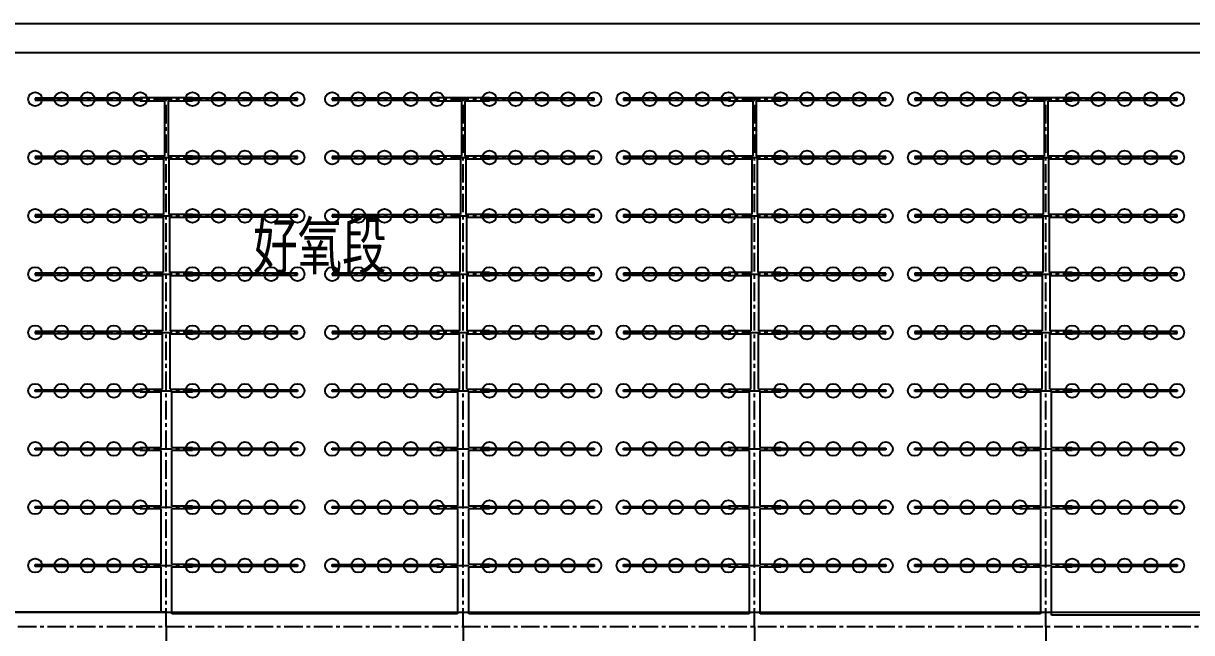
# Model space of a CAD drawing. Header units: millimetres. Extents: x -299291 to 688124, y -407813 to 623474.
# Drawn here: x 211412 to 231459, y 227581 to 238032 of the extents above; entities that cross this region are included whole.
import ezdxf

# ---------------------------------------------------------------- set-up
doc = ezdxf.new("R2010")
doc.units = ezdxf.units.MM
doc.linetypes.add('CENTER', pattern=[50.8, 31.75, -6.35, 6.35, -6.35])
doc.layers.add('轴线', color=6, linetype='CENTER')
doc.styles.add('长仿宋体', font='simfang.ttf', dxfattribs={"width": 0.7})

msp = doc.modelspace()

# ---------------------------------------------------------------- linework, layer by layer
at = {"lineweight": -3, "ltscale": 100}
for p, q in [((186459.037, 238032.406), (266459.037, 238032.406)), ((186459.037, 237532.406), (266459.037, 237532.406)), ((186459.037, 227931.406), (266459.037, 227931.406))]:
    msp.add_line(p, q, dxfattribs=at)
at = {"ltscale": 10}
for p, q in [((211614.037, 236747.406), (211614.037, 236715.406)), ((213414.037, 236747.406), (211614.037, 236747.406)), ((211614.037, 236715.406), (213414.037, 236715.406)), ((214314.037, 236756.406), (213414.037, 236756.406)), ((213414.037, 236756.406), (213414.037, 236747.406)), ((213414.037, 236715.406), (213414.037, 236706.406)), ((213414.037, 236706.406), (213834.037, 236706.406)), ((213834.037, 236706.406), (213834.037, 235756.406)), ((213894.037, 236706.406), (214314.037, 236706.406)), ((213894.037, 236706.406), (213894.037, 235756.406)), ((214314.037, 236747.406), (214314.037, 236756.406)), ((216114.037, 236747.406), (214314.037, 236747.406)), ((214314.037, 236706.406), (214314.037, 236715.406)), ((214314.037, 236715.406), (216114.037, 236715.406)), ((216114.037, 236715.406), (216114.037, 236747.406)), ((216709.037, 236747.406), (216709.037, 236715.406)), ((218509.037, 236747.406), (216709.037, 236747.406)), ((216709.037, 236715.406), (218509.037, 236715.406)), ((219409.037, 236756.406), (218509.037, 236756.406)), ((218509.037, 236756.406), (218509.037, 236747.406)), ((218509.037, 236715.406), (218509.037, 236706.406)), ((218509.037, 236706.406), (218929.037, 236706.406)), ((218929.037, 236706.406), (218929.037, 235756.406)), ((218989.037, 236706.406), (219409.037, 236706.406)), ((218989.037, 236706.406), (218989.037, 235756.406)), ((219409.037, 236747.406), (219409.037, 236756.406)), ((221209.037, 236747.406), (219409.037, 236747.406)), ((219409.037, 236706.406), (219409.037, 236715.406)), ((219409.037, 236715.406), (221209.037, 236715.406)), ((221209.037, 236715.406), (221209.037, 236747.406)), ((221709.037, 236747.406), (221709.037, 236715.406)), ((223509.037, 236747.406), (221709.037, 236747.406)), ((221709.037, 236715.406), (223509.037, 236715.406)), ((224409.037, 236756.406), (223509.037, 236756.406)), ((223509.037, 236756.406), (223509.037, 236747.406)), ((223509.037, 236715.406), (223509.037, 236706.406)), ((223509.037, 236706.406), (223929.037, 236706.406)), ((223929.037, 236706.406), (223929.037, 235756.406)), ((223989.037, 236706.406), (224409.037, 236706.406)), ((223989.037, 236706.406), (223989.037, 235756.406)), ((224409.037, 236747.406), (224409.037, 236756.406)), ((226209.037, 236747.406), (224409.037, 236747.406)), ((224409.037, 236706.406), (224409.037, 236715.406)), ((224409.037, 236715.406), (226209.037, 236715.406)), ((226209.037, 236715.406), (226209.037, 236747.406)), ((226709.037, 236747.406), (226709.037, 236715.406)), ((228509.037, 236747.406), (226709.037, 236747.406)), ((226709.037, 236715.406), (228509.037, 236715.406)), ((229409.037, 236756.406), (228509.037, 236756.406)), ((228509.037, 236756.406), (228509.037, 236747.406)), ((228509.037, 236715.406), (228509.037, 236706.406)), ((228509.037, 236706.406), (228929.037, 236706.406)), ((228929.037, 236706.406), (228929.037, 235756.406)), ((228989.037, 236706.406), (229409.037, 236706.406)), ((228989.037, 236706.406), (228989.037, 235756.406)), ((229409.037, 236747.406), (229409.037, 236756.406)), ((231209.037, 236747.406), (229409.037, 236747.406)), ((229409.037, 236706.406), (229409.037, 236715.406)), ((229409.037, 236715.406), (231209.037, 236715.406)), ((231209.037, 236715.406), (231209.037, 236747.406)), ((211614.037, 235747.406), (211614.037, 235715.406)), ((213414.037, 235747.406), (211614.037, 235747.406)), ((211614.037, 235715.406), (213414.037, 235715.406)), ((213834.037, 235756.406), (213414.037, 235756.406)), ((213414.037, 235756.406), (213414.037, 235747.406)), ((213414.037, 235715.406), (213414.037, 235706.406)), ((213414.037, 235706.406), (213819.037, 235706.406)), ((213819.037, 235706.406), (213819.037, 234756.406)), ((214314.037, 235756.406), (213894.037, 235756.406)), ((213909.037, 235706.406), (214314.037, 235706.406)), ((213909.037, 235706.406), (213909.037, 234756.406)), ((214314.037, 235747.406), (214314.037, 235756.406)), ((216114.037, 235747.406), (214314.037, 235747.406)), ((214314.037, 235706.406), (214314.037, 235715.406)), ((214314.037, 235715.406), (216114.037, 235715.406)), ((216114.037, 235715.406), (216114.037, 235747.406)), ((216709.037, 235747.406), (216709.037, 235715.406)), ((218509.037, 235747.406), (216709.037, 235747.406)), ((216709.037, 235715.406), (218509.037, 235715.406)), ((218929.037, 235756.406), (218509.037, 235756.406)), ((218509.037, 235756.406), (218509.037, 235747.406)), ((218509.037, 235715.406), (218509.037, 235706.406)), ((218509.037, 235706.406), (218914.037, 235706.406)), ((218914.037, 235706.406), (218914.037, 234756.406)), ((219409.037, 235756.406), (218989.037, 235756.406)), ((219004.037, 235706.406), (219409.037, 235706.406)), ((219004.037, 235706.406), (219004.037, 234756.406)), ((219409.037, 235747.406), (219409.037, 235756.406)), ((221209.037, 235747.406), (219409.037, 235747.406)), ((219409.037, 235706.406), (219409.037, 235715.406)), ((219409.037, 235715.406), (221209.037, 235715.406)), ((221209.037, 235715.406), (221209.037, 235747.406)), ((221709.037, 235747.406), (221709.037, 235715.406)), ((223509.037, 235747.406), (221709.037, 235747.406)), ((221709.037, 235715.406), (223509.037, 235715.406)), ((223929.037, 235756.406), (223509.037, 235756.406)), ((223509.037, 235756.406), (223509.037, 235747.406)), ((223509.037, 235715.406), (223509.037, 235706.406)), ((223509.037, 235706.406), (223914.037, 235706.406)), ((223914.037, 235706.406), (223914.037, 234756.406)), ((224409.037, 235756.406), (223989.037, 235756.406)), ((224004.037, 235706.406), (224409.037, 235706.406)), ((224004.037, 235706.406), (224004.037, 234756.406)), ((224409.037, 235747.406), (224409.037, 235756.406)), ((226209.037, 235747.406), (224409.037, 235747.406)), ((224409.037, 235706.406), (224409.037, 235715.406)), ((224409.037, 235715.406), (226209.037, 235715.406)), ((226209.037, 235715.406), (226209.037, 235747.406)), ((226709.037, 235747.406), (226709.037, 235715.406)), ((228509.037, 235747.406), (226709.037, 235747.406)), ((226709.037, 235715.406), (228509.037, 235715.406)), ((228929.037, 235756.406), (228509.037, 235756.406)), ((228509.037, 235756.406), (228509.037, 235747.406)), ((228509.037, 235715.406), (228509.037, 235706.406)), ((228509.037, 235706.406), (228914.037, 235706.406)), ((228914.037, 235706.406), (228914.037, 234756.406)), ((229409.037, 235756.406), (228989.037, 235756.406)), ((229004.037, 235706.406), (229409.037, 235706.406)), ((229004.037, 235706.406), (229004.037, 234756.406)), ((229409.037, 235747.406), (229409.037, 235756.406)), ((231209.037, 235747.406), (229409.037, 235747.406)), ((229409.037, 235706.406), (229409.037, 235715.406)), ((229409.037, 235715.406), (231209.037, 235715.406)), ((231209.037, 235715.406), (231209.037, 235747.406)), ((213819.037, 234756.406), (213414.037, 234756.406)), ((213414.037, 234756.406), (213414.037, 234747.406)), ((214314.037, 234756.406), (213909.037, 234756.406)), ((214314.037, 234747.406), (214314.037, 234756.406)), ((218914.037, 234756.406), (218509.037, 234756.406)), ((218509.037, 234756.406), (218509.037, 234747.406)), ((219409.037, 234756.406), (219004.037, 234756.406)), ((219409.037, 234747.406), (219409.037, 234756.406)), ((223914.037, 234756.406), (223509.037, 234756.406)), ((223509.037, 234756.406), (223509.037, 234747.406)), ((224409.037, 234756.406), (224004.037, 234756.406)), ((224409.037, 234747.406), (224409.037, 234756.406)), ((228914.037, 234756.406), (228509.037, 234756.406)), ((228509.037, 234756.406), (228509.037, 234747.406)), ((229409.037, 234756.406), (229004.037, 234756.406)), ((229409.037, 234747.406), (229409.037, 234756.406)), ((211614.037, 234747.406), (211614.037, 234715.406)), ((213414.037, 234747.406), (211614.037, 234747.406)), ((211614.037, 234715.406), (213414.037, 234715.406)), ((213414.037, 234715.406), (213414.037, 234706.406)), ((213414.037, 234706.406), (213809.037, 234706.406)), ((213809.037, 234706.406), (213809.037, 233756.406)), ((213919.037, 234706.406), (214314.037, 234706.406)), ((213919.037, 234706.406), (213919.037, 233756.406)), ((216114.037, 234747.406), (214314.037, 234747.406)), ((214314.037, 234706.406), (214314.037, 234715.406)), ((214314.037, 234715.406), (216114.037, 234715.406)), ((216114.037, 234715.406), (216114.037, 234747.406)), ((216709.037, 234747.406), (216709.037, 234715.406)), ((218509.037, 234747.406), (216709.037, 234747.406)), ((216709.037, 234715.406), (218509.037, 234715.406)), ((218509.037, 234715.406), (218509.037, 234706.406)), ((218509.037, 234706.406), (218904.037, 234706.406)), ((218904.037, 234706.406), (218904.037, 233756.406)), ((219014.037, 234706.406), (219409.037, 234706.406)), ((219014.037, 234706.406), (219014.037, 233756.406)), ((221209.037, 234747.406), (219409.037, 234747.406)), ((219409.037, 234706.406), (219409.037, 234715.406)), ((219409.037, 234715.406), (221209.037, 234715.406)), ((221209.037, 234715.406), (221209.037, 234747.406)), ((221709.037, 234747.406), (221709.037, 234715.406)), ((223509.037, 234747.406), (221709.037, 234747.406)), ((221709.037, 234715.406), (223509.037, 234715.406)), ((223509.037, 234715.406), (223509.037, 234706.406)), ((223509.037, 234706.406), (223904.037, 234706.406)), ((223904.037, 234706.406), (223904.037, 233756.406)), ((224014.037, 234706.406), (224409.037, 234706.406)), ((224014.037, 234706.406), (224014.037, 233756.406)), ((226209.037, 234747.406), (224409.037, 234747.406)), ((224409.037, 234706.406), (224409.037, 234715.406)), ((224409.037, 234715.406), (226209.037, 234715.406)), ((226209.037, 234715.406), (226209.037, 234747.406)), ((226709.037, 234747.406), (226709.037, 234715.406)), ((228509.037, 234747.406), (226709.037, 234747.406)), ((226709.037, 234715.406), (228509.037, 234715.406)), ((228509.037, 234715.406), (228509.037, 234706.406)), ((228509.037, 234706.406), (228904.037, 234706.406)), ((228904.037, 234706.406), (228904.037, 233756.406)), ((229014.037, 234706.406), (229409.037, 234706.406)), ((229014.037, 234706.406), (229014.037, 233756.406)), ((231209.037, 234747.406), (229409.037, 234747.406)), ((229409.037, 234706.406), (229409.037, 234715.406)), ((229409.037, 234715.406), (231209.037, 234715.406)), ((231209.037, 234715.406), (231209.037, 234747.406)), ((213809.037, 233756.406), (213414.037, 233756.406)), ((213414.037, 233756.406), (213414.037, 233747.406)), ((214314.037, 233756.406), (213919.037, 233756.406)), ((214314.037, 233747.406), (214314.037, 233756.406)), ((218904.037, 233756.406), (218509.037, 233756.406)), ((218509.037, 233756.406), (218509.037, 233747.406)), ((219409.037, 233756.406), (219014.037, 233756.406)), ((219409.037, 233747.406), (219409.037, 233756.406)), ((223904.037, 233756.406), (223509.037, 233756.406)), ((223509.037, 233756.406), (223509.037, 233747.406)), ((224409.037, 233756.406), (224014.037, 233756.406)), ((224409.037, 233747.406), (224409.037, 233756.406)), ((228904.037, 233756.406), (228509.037, 233756.406)), ((228509.037, 233756.406), (228509.037, 233747.406)), ((229409.037, 233756.406), (229014.037, 233756.406)), ((229409.037, 233747.406), (229409.037, 233756.406)), ((211614.037, 233747.406), (211614.037, 233715.406)), ((213414.037, 233747.406), (211614.037, 233747.406)), ((211614.037, 233715.406), (213414.037, 233715.406)), ((213414.037, 233715.406), (213414.037, 233706.406)), ((213414.037, 233706.406), (213799.037, 233706.406)), ((213799.037, 233706.406), (213799.037, 232756.406)), ((213929.037, 233706.406), (214314.037, 233706.406)), ((213929.037, 233706.406), (213929.037, 232756.406)), ((216114.037, 233747.406), (214314.037, 233747.406)), ((214314.037, 233706.406), (214314.037, 233715.406)), ((214314.037, 233715.406), (216114.037, 233715.406)), ((216114.037, 233715.406), (216114.037, 233747.406)), ((216709.037, 233747.406), (216709.037, 233715.406)), ((218509.037, 233747.406), (216709.037, 233747.406)), ((216709.037, 233715.406), (218509.037, 233715.406)), ((218509.037, 233715.406), (218509.037, 233706.406)), ((218509.037, 233706.406), (218894.037, 233706.406)), ((218894.037, 233706.406), (218894.037, 232756.406)), ((219024.037, 233706.406), (219409.037, 233706.406)), ((219024.037, 233706.406), (219024.037, 232756.406)), ((221209.037, 233747.406), (219409.037, 233747.406)), ((219409.037, 233706.406), (219409.037, 233715.406)), ((219409.037, 233715.406), (221209.037, 233715.406)), ((221209.037, 233715.406), (221209.037, 233747.406)), ((221709.037, 233747.406), (221709.037, 233715.406)), ((223509.037, 233747.406), (221709.037, 233747.406)), ((221709.037, 233715.406), (223509.037, 233715.406)), ((223509.037, 233715.406), (223509.037, 233706.406)), ((223509.037, 233706.406), (223894.037, 233706.406)), ((223894.037, 233706.406), (223894.037, 232756.406)), ((224024.037, 233706.406), (224409.037, 233706.406)), ((224024.037, 233706.406), (224024.037, 232756.406)), ((226209.037, 233747.406), (224409.037, 233747.406)), ((224409.037, 233706.406), (224409.037, 233715.406)), ((224409.037, 233715.406), (226209.037, 233715.406)), ((226209.037, 233715.406), (226209.037, 233747.406)), ((226709.037, 233747.406), (226709.037, 233715.406)), ((228509.037, 233747.406), (226709.037, 233747.406)), ((226709.037, 233715.406), (228509.037, 233715.406)), ((228509.037, 233715.406), (228509.037, 233706.406)), ((228509.037, 233706.406), (228894.037, 233706.406)), ((228894.037, 233706.406), (228894.037, 232756.406)), ((229024.037, 233706.406), (229409.037, 233706.406)), ((229024.037, 233706.406), (229024.037, 232756.406)), ((231209.037, 233747.406), (229409.037, 233747.406)), ((229409.037, 233706.406), (229409.037, 233715.406)), ((229409.037, 233715.406), (231209.037, 233715.406)), ((231209.037, 233715.406), (231209.037, 233747.406)), ((213799.037, 232756.406), (213414.037, 232756.406)), ((213414.037, 232756.406), (213414.037, 232747.406)), ((214314.037, 232756.406), (213929.037, 232756.406)), ((214314.037, 232747.406), (214314.037, 232756.406)), ((218894.037, 232756.406), (218509.037, 232756.406)), ((218509.037, 232756.406), (218509.037, 232747.406)), ((219409.037, 232756.406), (219024.037, 232756.406)), ((219409.037, 232747.406), (219409.037, 232756.406)), ((223894.037, 232756.406), (223509.037, 232756.406)), ((223509.037, 232756.406), (223509.037, 232747.406)), ((224409.037, 232756.406), (224024.037, 232756.406)), ((224409.037, 232747.406), (224409.037, 232756.406)), ((228894.037, 232756.406), (228509.037, 232756.406)), ((228509.037, 232756.406), (228509.037, 232747.406)), ((229409.037, 232756.406), (229024.037, 232756.406)), ((229409.037, 232747.406), (229409.037, 232756.406)), ((211614.037, 232747.406), (211614.037, 232715.406)), ((213414.037, 232747.406), (211614.037, 232747.406)), ((211614.037, 232715.406), (213414.037, 232715.406)), ((213414.037, 232715.406), (213414.037, 232706.406)), ((213414.037, 232706.406), (213799.037, 232706.406)), ((213799.037, 231756.406), (213799.037, 232706.406)), ((213929.037, 232706.406), (214314.037, 232706.406)), ((213929.037, 231756.406), (213929.037, 232706.406)), ((216114.037, 232747.406), (214314.037, 232747.406)), ((214314.037, 232706.406), (214314.037, 232715.406)), ((214314.037, 232715.406), (216114.037, 232715.406)), ((216114.037, 232715.406), (216114.037, 232747.406)), ((216709.037, 232747.406), (216709.037, 232715.406)), ((218509.037, 232747.406), (216709.037, 232747.406)), ((216709.037, 232715.406), (218509.037, 232715.406)), ((218509.037, 232715.406), (218509.037, 232706.406)), ((218509.037, 232706.406), (218894.037, 232706.406)), ((218894.037, 231756.406), (218894.037, 232706.406)), ((219024.037, 232706.406), (219409.037, 232706.406)), ((219024.037, 231756.406), (219024.037, 232706.406)), ((221209.037, 232747.406), (219409.037, 232747.406)), ((219409.037, 232706.406), (219409.037, 232715.406)), ((219409.037, 232715.406), (221209.037, 232715.406)), ((221209.037, 232715.406), (221209.037, 232747.406)), ((221709.037, 232747.406), (221709.037, 232715.406)), ((223509.037, 232747.406), (221709.037, 232747.406)), ((221709.037, 232715.406), (223509.037, 232715.406)), ((223509.037, 232715.406), (223509.037, 232706.406)), ((223509.037, 232706.406), (223894.037, 232706.406)), ((223894.037, 231756.406), (223894.037, 232706.406)), ((224024.037, 232706.406), (224409.037, 232706.406)), ((224024.037, 231756.406), (224024.037, 232706.406)), ((226209.037, 232747.406), (224409.037, 232747.406)), ((224409.037, 232706.406), (224409.037, 232715.406)), ((224409.037, 232715.406), (226209.037, 232715.406)), ((226209.037, 232715.406), (226209.037, 232747.406)), ((226709.037, 232747.406), (226709.037, 232715.406)), ((228509.037, 232747.406), (226709.037, 232747.406)), ((226709.037, 232715.406), (228509.037, 232715.406)), ((228509.037, 232715.406), (228509.037, 232706.406)), ((228509.037, 232706.406), (228894.037, 232706.406)), ((228894.037, 231756.406), (228894.037, 232706.406)), ((229024.037, 232706.406), (229409.037, 232706.406)), ((229024.037, 231756.406), (229024.037, 232706.406)), ((231209.037, 232747.406), (229409.037, 232747.406)), ((229409.037, 232706.406), (229409.037, 232715.406)), ((229409.037, 232715.406), (231209.037, 232715.406)), ((231209.037, 232715.406), (231209.037, 232747.406)), ((213414.037, 231747.406), (213414.037, 231756.406)), ((213414.037, 231756.406), (213799.037, 231756.406)), ((213929.037, 231756.406), (214314.037, 231756.406)), ((214314.037, 231756.406), (214314.037, 231747.406)), ((218509.037, 231747.406), (218509.037, 231756.406)), ((218509.037, 231756.406), (218894.037, 231756.406)), ((219024.037, 231756.406), (219409.037, 231756.406)), ((219409.037, 231756.406), (219409.037, 231747.406)), ((223509.037, 231747.406), (223509.037, 231756.406)), ((223509.037, 231756.406), (223894.037, 231756.406)), ((224024.037, 231756.406), (224409.037, 231756.406)), ((224409.037, 231756.406), (224409.037, 231747.406)), ((228509.037, 231747.406), (228509.037, 231756.406)), ((228509.037, 231756.406), (228894.037, 231756.406)), ((229024.037, 231756.406), (229409.037, 231756.406)), ((229409.037, 231756.406), (229409.037, 231747.406)), ((211614.037, 231715.406), (211614.037, 231747.406)), ((211614.037, 231747.406), (213414.037, 231747.406)), ((213414.037, 231715.406), (211614.037, 231715.406)), ((213414.037, 231706.406), (213414.037, 231715.406)), ((213769.037, 231706.406), (213414.037, 231706.406)), ((213769.037, 231706.406), (213769.037, 230756.406)), ((214314.037, 231706.406), (213959.037, 231706.406)), ((213959.037, 230756.406), (213959.037, 231706.406)), ((214314.037, 231747.406), (216114.037, 231747.406)), ((216114.037, 231715.406), (214314.037, 231715.406)), ((214314.037, 231715.406), (214314.037, 231706.406)), ((216114.037, 231747.406), (216114.037, 231715.406)), ((216709.037, 231715.406), (216709.037, 231747.406)), ((216709.037, 231747.406), (218509.037, 231747.406)), ((218509.037, 231715.406), (216709.037, 231715.406)), ((218509.037, 231706.406), (218509.037, 231715.406)), ((218864.037, 231706.406), (218509.037, 231706.406)), ((218864.037, 231706.406), (218864.037, 230756.406)), ((219409.037, 231706.406), (219054.037, 231706.406)), ((219054.037, 230756.406), (219054.037, 231706.406)), ((219409.037, 231747.406), (221209.037, 231747.406)), ((221209.037, 231715.406), (219409.037, 231715.406)), ((219409.037, 231715.406), (219409.037, 231706.406)), ((221209.037, 231747.406), (221209.037, 231715.406)), ((221709.037, 231715.406), (221709.037, 231747.406)), ((221709.037, 231747.406), (223509.037, 231747.406)), ((223509.037, 231715.406), (221709.037, 231715.406)), ((223509.037, 231706.406), (223509.037, 231715.406)), ((223864.037, 231706.406), (223509.037, 231706.406)), ((223864.037, 231706.406), (223864.037, 230756.406)), ((224409.037, 231706.406), (224054.037, 231706.406)), ((224054.037, 230756.406), (224054.037, 231706.406)), ((224409.037, 231747.406), (226209.037, 231747.406)), ((226209.037, 231715.406), (224409.037, 231715.406)), ((224409.037, 231715.406), (224409.037, 231706.406)), ((226209.037, 231747.406), (226209.037, 231715.406)), ((226709.037, 231715.406), (226709.037, 231747.406)), ((226709.037, 231747.406), (228509.037, 231747.406)), ((228509.037, 231715.406), (226709.037, 231715.406)), ((228509.037, 231706.406), (228509.037, 231715.406)), ((228864.037, 231706.406), (228509.037, 231706.406)), ((228864.037, 231706.406), (228864.037, 230756.406)), ((229409.037, 231706.406), (229054.037, 231706.406)), ((229054.037, 230756.406), (229054.037, 231706.406)), ((229409.037, 231747.406), (231209.037, 231747.406)), ((231209.037, 231715.406), (229409.037, 231715.406)), ((229409.037, 231715.406), (229409.037, 231706.406)), ((231209.037, 231747.406), (231209.037, 231715.406)), ((211614.037, 230715.406), (211614.037, 230747.406)), ((211614.037, 230747.406), (213414.037, 230747.406)), ((213414.037, 230747.406), (213414.037, 230756.406)), ((213414.037, 230756.406), (213769.037, 230756.406)), ((213959.037, 230756.406), (214314.037, 230756.406)), ((214314.037, 230756.406), (214314.037, 230747.406)), ((214314.037, 230747.406), (216114.037, 230747.406)), ((216114.037, 230747.406), (216114.037, 230715.406)), ((216709.037, 230715.406), (216709.037, 230747.406)), ((216709.037, 230747.406), (218509.037, 230747.406)), ((218509.037, 230747.406), (218509.037, 230756.406)), ((218509.037, 230756.406), (218864.037, 230756.406)), ((219054.037, 230756.406), (219409.037, 230756.406)), ((219409.037, 230756.406), (219409.037, 230747.406)), ((219409.037, 230747.406), (221209.037, 230747.406)), ((221209.037, 230747.406), (221209.037, 230715.406)), ((221709.037, 230715.406), (221709.037, 230747.406)), ((221709.037, 230747.406), (223509.037, 230747.406)), ((223509.037, 230747.406), (223509.037, 230756.406)), ((223509.037, 230756.406), (223864.037, 230756.406)), ((224054.037, 230756.406), (224409.037, 230756.406)), ((224409.037, 230756.406), (224409.037, 230747.406)), ((224409.037, 230747.406), (226209.037, 230747.406)), ((226209.037, 230747.406), (226209.037, 230715.406)), ((226709.037, 230715.406), (226709.037, 230747.406)), ((226709.037, 230747.406), (228509.037, 230747.406)), ((228509.037, 230747.406), (228509.037, 230756.406)), ((228509.037, 230756.406), (228864.037, 230756.406)), ((229054.037, 230756.406), (229409.037, 230756.406)), ((229409.037, 230756.406), (229409.037, 230747.406)), ((229409.037, 230747.406), (231209.037, 230747.406)), ((231209.037, 230747.406), (231209.037, 230715.406)), ((213414.037, 230715.406), (211614.037, 230715.406)), ((213414.037, 230706.406), (213414.037, 230715.406)), ((213769.037, 230706.406), (213414.037, 230706.406)), ((213769.037, 230706.406), (213769.037, 229756.406)), ((214314.037, 230706.406), (213959.037, 230706.406)), ((213959.037, 229756.406), (213959.037, 230706.406)), ((216114.037, 230715.406), (214314.037, 230715.406)), ((214314.037, 230715.406), (214314.037, 230706.406)), ((218509.037, 230715.406), (216709.037, 230715.406)), ((218509.037, 230706.406), (218509.037, 230715.406)), ((218864.037, 230706.406), (218509.037, 230706.406)), ((218864.037, 230706.406), (218864.037, 229756.406)), ((219409.037, 230706.406), (219054.037, 230706.406)), ((219054.037, 229756.406), (219054.037, 230706.406)), ((221209.037, 230715.406), (219409.037, 230715.406)), ((219409.037, 230715.406), (219409.037, 230706.406)), ((223509.037, 230715.406), (221709.037, 230715.406)), ((223509.037, 230706.406), (223509.037, 230715.406)), ((223864.037, 230706.406), (223509.037, 230706.406)), ((223864.037, 230706.406), (223864.037, 229756.406)), ((224409.037, 230706.406), (224054.037, 230706.406)), ((224054.037, 229756.406), (224054.037, 230706.406)), ((226209.037, 230715.406), (224409.037, 230715.406)), ((224409.037, 230715.406), (224409.037, 230706.406)), ((228509.037, 230715.406), (226709.037, 230715.406)), ((228509.037, 230706.406), (228509.037, 230715.406)), ((228864.037, 230706.406), (228509.037, 230706.406)), ((228864.037, 230706.406), (228864.037, 229756.406)), ((229409.037, 230706.406), (229054.037, 230706.406)), ((229054.037, 229756.406), (229054.037, 230706.406)), ((231209.037, 230715.406), (229409.037, 230715.406)), ((229409.037, 230715.406), (229409.037, 230706.406)), ((211614.037, 229715.406), (211614.037, 229747.406)), ((211614.037, 229747.406), (213414.037, 229747.406)), ((213414.037, 229747.406), (213414.037, 229756.406)), ((213414.037, 229756.406), (213769.037, 229756.406)), ((213959.037, 229756.406), (214314.037, 229756.406)), ((214314.037, 229756.406), (214314.037, 229747.406)), ((214314.037, 229747.406), (216114.037, 229747.406)), ((216114.037, 229747.406), (216114.037, 229715.406)), ((216709.037, 229715.406), (216709.037, 229747.406)), ((216709.037, 229747.406), (218509.037, 229747.406)), ((218509.037, 229747.406), (218509.037, 229756.406)), ((218509.037, 229756.406), (218864.037, 229756.406)), ((219054.037, 229756.406), (219409.037, 229756.406)), ((219409.037, 229756.406), (219409.037, 229747.406)), ((219409.037, 229747.406), (221209.037, 229747.406)), ((221209.037, 229747.406), (221209.037, 229715.406)), ((221709.037, 229715.406), (221709.037, 229747.406)), ((221709.037, 229747.406), (223509.037, 229747.406)), ((223509.037, 229747.406), (223509.037, 229756.406)), ((223509.037, 229756.406), (223864.037, 229756.406)), ((224054.037, 229756.406), (224409.037, 229756.406)), ((224409.037, 229756.406), (224409.037, 229747.406)), ((224409.037, 229747.406), (226209.037, 229747.406)), ((226209.037, 229747.406), (226209.037, 229715.406)), ((226709.037, 229715.406), (226709.037, 229747.406)), ((226709.037, 229747.406), (228509.037, 229747.406)), ((228509.037, 229747.406), (228509.037, 229756.406)), ((228509.037, 229756.406), (228864.037, 229756.406)), ((229054.037, 229756.406), (229409.037, 229756.406)), ((229409.037, 229756.406), (229409.037, 229747.406)), ((229409.037, 229747.406), (231209.037, 229747.406)), ((231209.037, 229747.406), (231209.037, 229715.406)), ((213414.037, 229715.406), (211614.037, 229715.406)), ((213414.037, 229706.406), (213414.037, 229715.406)), ((213769.037, 229706.406), (213414.037, 229706.406)), ((213769.037, 229706.406), (213769.037, 228756.406)), ((214314.037, 229706.406), (213959.037, 229706.406)), ((213959.037, 228756.406), (213959.037, 229706.406)), ((216114.037, 229715.406), (214314.037, 229715.406)), ((214314.037, 229715.406), (214314.037, 229706.406)), ((218509.037, 229715.406), (216709.037, 229715.406)), ((218509.037, 229706.406), (218509.037, 229715.406)), ((218864.037, 229706.406), (218509.037, 229706.406)), ((218864.037, 229706.406), (218864.037, 228756.406)), ((219409.037, 229706.406), (219054.037, 229706.406)), ((219054.037, 228756.406), (219054.037, 229706.406)), ((221209.037, 229715.406), (219409.037, 229715.406)), ((219409.037, 229715.406), (219409.037, 229706.406)), ((223509.037, 229715.406), (221709.037, 229715.406)), ((223509.037, 229706.406), (223509.037, 229715.406)), ((223864.037, 229706.406), (223509.037, 229706.406)), ((223864.037, 229706.406), (223864.037, 228756.406)), ((224409.037, 229706.406), (224054.037, 229706.406)), ((224054.037, 228756.406), (224054.037, 229706.406)), ((226209.037, 229715.406), (224409.037, 229715.406)), ((224409.037, 229715.406), (224409.037, 229706.406)), ((228509.037, 229715.406), (226709.037, 229715.406)), ((228509.037, 229706.406), (228509.037, 229715.406)), ((228864.037, 229706.406), (228509.037, 229706.406)), ((228864.037, 229706.406), (228864.037, 228756.406)), ((229409.037, 229706.406), (229054.037, 229706.406)), ((229054.037, 228756.406), (229054.037, 229706.406)), ((231209.037, 229715.406), (229409.037, 229715.406)), ((229409.037, 229715.406), (229409.037, 229706.406)), ((211614.037, 228715.406), (211614.037, 228747.406)), ((211614.037, 228747.406), (213414.037, 228747.406)), ((213414.037, 228747.406), (213414.037, 228756.406)), ((213414.037, 228756.406), (213769.037, 228756.406)), ((213959.037, 228756.406), (214314.037, 228756.406)), ((214314.037, 228756.406), (214314.037, 228747.406)), ((214314.037, 228747.406), (216114.037, 228747.406)), ((216114.037, 228747.406), (216114.037, 228715.406)), ((216709.037, 228715.406), (216709.037, 228747.406)), ((216709.037, 228747.406), (218509.037, 228747.406)), ((218509.037, 228747.406), (218509.037, 228756.406)), ((218509.037, 228756.406), (218864.037, 228756.406)), ((219054.037, 228756.406), (219409.037, 228756.406)), ((219409.037, 228756.406), (219409.037, 228747.406)), ((219409.037, 228747.406), (221209.037, 228747.406)), ((221209.037, 228747.406), (221209.037, 228715.406)), ((221709.037, 228715.406), (221709.037, 228747.406)), ((221709.037, 228747.406), (223509.037, 228747.406)), ((223509.037, 228747.406), (223509.037, 228756.406)), ((223509.037, 228756.406), (223864.037, 228756.406)), ((224054.037, 228756.406), (224409.037, 228756.406)), ((224409.037, 228756.406), (224409.037, 228747.406)), ((224409.037, 228747.406), (226209.037, 228747.406)), ((226209.037, 228747.406), (226209.037, 228715.406)), ((226709.037, 228715.406), (226709.037, 228747.406)), ((226709.037, 228747.406), (228509.037, 228747.406)), ((228509.037, 228747.406), (228509.037, 228756.406)), ((228509.037, 228756.406), (228864.037, 228756.406)), ((229054.037, 228756.406), (229409.037, 228756.406)), ((229409.037, 228756.406), (229409.037, 228747.406)), ((229409.037, 228747.406), (231209.037, 228747.406)), ((231209.037, 228747.406), (231209.037, 228715.406)), ((213414.037, 228715.406), (211614.037, 228715.406)), ((213414.037, 228706.406), (213414.037, 228715.406)), ((213769.037, 228706.406), (213414.037, 228706.406)), ((213769.037, 228706.406), (213769.037, 227931.406)), ((214314.037, 228706.406), (213959.037, 228706.406)), ((213959.037, 227906.406), (213959.037, 228706.406)), ((216114.037, 228715.406), (214314.037, 228715.406)), ((214314.037, 228715.406), (214314.037, 228706.406)), ((218509.037, 228715.406), (216709.037, 228715.406)), ((218509.037, 228706.406), (218509.037, 228715.406)), ((218864.037, 228706.406), (218509.037, 228706.406)), ((218864.037, 228706.406), (218864.037, 227906.406)), ((219409.037, 228706.406), (219054.037, 228706.406)), ((219054.037, 227906.406), (219054.037, 228706.406)), ((221209.037, 228715.406), (219409.037, 228715.406)), ((219409.037, 228715.406), (219409.037, 228706.406)), ((223509.037, 228715.406), (221709.037, 228715.406)), ((223509.037, 228706.406), (223509.037, 228715.406)), ((223864.037, 228706.406), (223509.037, 228706.406)), ((223864.037, 228706.406), (223864.037, 227906.406)), ((224409.037, 228706.406), (224054.037, 228706.406)), ((224054.037, 227906.406), (224054.037, 228706.406)), ((226209.037, 228715.406), (224409.037, 228715.406)), ((224409.037, 228715.406), (224409.037, 228706.406)), ((228509.037, 228715.406), (226709.037, 228715.406)), ((228509.037, 228706.406), (228509.037, 228715.406)), ((228864.037, 228706.406), (228509.037, 228706.406)), ((228864.037, 228706.406), (228864.037, 227906.406)), ((229409.037, 228706.406), (229054.037, 228706.406)), ((229054.037, 227881.406), (229054.037, 228706.406)), ((231209.037, 228715.406), (229409.037, 228715.406)), ((229409.037, 228715.406), (229409.037, 228706.406)), ((213864.037, 227931.406), (198959.037, 227931.406)), ((218864.037, 227906.406), (213959.037, 227906.406)), ((223864.037, 227906.406), (219054.037, 227906.406)), ((228864.037, 227906.406), (224054.037, 227906.406)), ((233864.037, 227881.406), (229054.037, 227881.406))]:
    msp.add_line(p, q, dxfattribs=at)
for centre in [(211614.037, 236731.406), (212064.037, 236731.406), (212514.037, 236731.406), (212964.037, 236731.406), (213414.037, 236731.406), (214314.037, 236731.406), (214764.037, 236731.406), (215214.037, 236731.406), (215664.037, 236731.406), (216114.037, 236731.406), (216709.037, 236731.406), (217159.037, 236731.406), (217609.037, 236731.406), (218059.037, 236731.406), (218509.037, 236731.406), (219409.037, 236731.406), (219859.037, 236731.406), (220309.037, 236731.406), (220759.037, 236731.406), (221209.037, 236731.406), (221709.037, 236731.406), (222159.037, 236731.406), (222609.037, 236731.406), (223059.037, 236731.406), (223509.037, 236731.406), (224409.037, 236731.406), (224859.037, 236731.406), (225309.037, 236731.406), (225759.037, 236731.406), (226209.037, 236731.406), (226709.037, 236731.406), (227159.037, 236731.406), (227609.037, 236731.406), (228059.037, 236731.406), (228509.037, 236731.406), (229409.037, 236731.406), (229859.037, 236731.406), (230309.037, 236731.406), (230759.037, 236731.406), (231209.037, 236731.406), (211614.037, 235731.406), (212064.037, 235731.406), (212514.037, 235731.406), (212964.037, 235731.406), (213414.037, 235731.406), (214314.037, 235731.406), (214764.037, 235731.406), (215214.037, 235731.406), (215664.037, 235731.406), (216114.037, 235731.406), (216709.037, 235731.406), (217159.037, 235731.406), (217609.037, 235731.406), (218059.037, 235731.406), (218509.037, 235731.406), (219409.037, 235731.406), (219859.037, 235731.406), (220309.037, 235731.406), (220759.037, 235731.406), (221209.037, 235731.406), (221709.037, 235731.406), (222159.037, 235731.406), (222609.037, 235731.406), (223059.037, 235731.406), (223509.037, 235731.406), (224409.037, 235731.406), (224859.037, 235731.406), (225309.037, 235731.406), (225759.037, 235731.406), (226209.037, 235731.406), (226709.037, 235731.406), (227159.037, 235731.406), (227609.037, 235731.406), (228059.037, 235731.406), (228509.037, 235731.406), (229409.037, 235731.406), (229859.037, 235731.406), (230309.037, 235731.406), (230759.037, 235731.406), (231209.037, 235731.406), (211614.037, 234731.406), (212064.037, 234731.406), (212514.037, 234731.406), (212964.037, 234731.406), (213414.037, 234731.406), (214314.037, 234731.406), (214764.037, 234731.406), (215214.037, 234731.406), (215664.037, 234731.406), (216114.037, 234731.406), (216709.037, 234731.406), (217159.037, 234731.406), (217609.037, 234731.406), (218059.037, 234731.406), (218509.037, 234731.406), (219409.037, 234731.406), (219859.037, 234731.406), (220309.037, 234731.406), (220759.037, 234731.406), (221209.037, 234731.406), (221709.037, 234731.406), (222159.037, 234731.406), (222609.037, 234731.406), (223059.037, 234731.406), (223509.037, 234731.406), (224409.037, 234731.406), (224859.037, 234731.406), (225309.037, 234731.406), (225759.037, 234731.406), (226209.037, 234731.406), (226709.037, 234731.406), (227159.037, 234731.406), (227609.037, 234731.406), (228059.037, 234731.406), (228509.037, 234731.406), (229409.037, 234731.406), (229859.037, 234731.406), (230309.037, 234731.406), (230759.037, 234731.406), (231209.037, 234731.406), (211614.037, 233731.406), (212064.037, 233731.406), (212514.037, 233731.406), (212964.037, 233731.406), (213414.037, 233731.406), (214314.037, 233731.406), (214764.037, 233731.406), (215214.037, 233731.406), (215664.037, 233731.406), (216114.037, 233731.406), (216709.037, 233731.406), (217159.037, 233731.406), (217609.037, 233731.406), (218059.037, 233731.406), (218509.037, 233731.406), (219409.037, 233731.406), (219859.037, 233731.406), (220309.037, 233731.406), (220759.037, 233731.406), (221209.037, 233731.406), (221709.037, 233731.406), (222159.037, 233731.406), (222609.037, 233731.406), (223059.037, 233731.406), (223509.037, 233731.406), (224409.037, 233731.406), (224859.037, 233731.406), (225309.037, 233731.406), (225759.037, 233731.406), (226209.037, 233731.406), (226709.037, 233731.406), (227159.037, 233731.406), (227609.037, 233731.406), (228059.037, 233731.406), (228509.037, 233731.406), (229409.037, 233731.406), (229859.037, 233731.406), (230309.037, 233731.406), (230759.037, 233731.406), (231209.037, 233731.406), (211614.037, 232731.406), (212064.037, 232731.406), (212514.037, 232731.406), (212964.037, 232731.406), (213414.037, 232731.406), (214314.037, 232731.406), (214764.037, 232731.406), (215214.037, 232731.406), (215664.037, 232731.406), (216114.037, 232731.406), (216709.037, 232731.406), (217159.037, 232731.406), (217609.037, 232731.406), (218059.037, 232731.406), (218509.037, 232731.406), (219409.037, 232731.406), (219859.037, 232731.406), (220309.037, 232731.406), (220759.037, 232731.406), (221209.037, 232731.406), (221709.037, 232731.406), (222159.037, 232731.406), (222609.037, 232731.406), (223059.037, 232731.406), (223509.037, 232731.406), (224409.037, 232731.406), (224859.037, 232731.406), (225309.037, 232731.406), (225759.037, 232731.406), (226209.037, 232731.406), (226709.037, 232731.406), (227159.037, 232731.406), (227609.037, 232731.406), (228059.037, 232731.406), (228509.037, 232731.406), (229409.037, 232731.406), (229859.037, 232731.406), (230309.037, 232731.406), (230759.037, 232731.406), (231209.037, 232731.406), (211614.037, 231731.406), (212064.037, 231731.406), (212514.037, 231731.406), (212964.037, 231731.406), (213414.037, 231731.406), (214314.037, 231731.406), (214764.037, 231731.406), (215214.037, 231731.406), (215664.037, 231731.406), (216114.037, 231731.406), (216709.037, 231731.406), (217159.037, 231731.406), (217609.037, 231731.406), (218059.037, 231731.406), (218509.037, 231731.406), (219409.037, 231731.406), (219859.037, 231731.406), (220309.037, 231731.406), (220759.037, 231731.406), (221209.037, 231731.406), (221709.037, 231731.406), (222159.037, 231731.406), (222609.037, 231731.406), (223059.037, 231731.406), (223509.037, 231731.406), (224409.037, 231731.406), (224859.037, 231731.406), (225309.037, 231731.406), (225759.037, 231731.406), (226209.037, 231731.406), (226709.037, 231731.406), (227159.037, 231731.406), (227609.037, 231731.406), (228059.037, 231731.406), (228509.037, 231731.406), (229409.037, 231731.406), (229859.037, 231731.406), (230309.037, 231731.406), (230759.037, 231731.406), (231209.037, 231731.406), (211614.037, 230731.406), (212064.037, 230731.406), (212514.037, 230731.406), (212964.037, 230731.406), (213414.037, 230731.406), (214314.037, 230731.406), (214764.037, 230731.406), (215214.037, 230731.406), (215664.037, 230731.406), (216114.037, 230731.406), (216709.037, 230731.406), (217159.037, 230731.406), (217609.037, 230731.406), (218059.037, 230731.406), (218509.037, 230731.406), (219409.037, 230731.406), (219859.037, 230731.406), (220309.037, 230731.406), (220759.037, 230731.406), (221209.037, 230731.406), (221709.037, 230731.406), (222159.037, 230731.406), (222609.037, 230731.406), (223059.037, 230731.406), (223509.037, 230731.406), (224409.037, 230731.406), (224859.037, 230731.406), (225309.037, 230731.406), (225759.037, 230731.406), (226209.037, 230731.406), (226709.037, 230731.406), (227159.037, 230731.406), (227609.037, 230731.406), (228059.037, 230731.406), (228509.037, 230731.406), (229409.037, 230731.406), (229859.037, 230731.406), (230309.037, 230731.406), (230759.037, 230731.406), (231209.037, 230731.406), (211614.037, 229731.406), (212064.037, 229731.406), (212514.037, 229731.406), (212964.037, 229731.406), (213414.037, 229731.406), (214314.037, 229731.406), (214764.037, 229731.406), (215214.037, 229731.406), (215664.037, 229731.406), (216114.037, 229731.406), (216709.037, 229731.406), (217159.037, 229731.406), (217609.037, 229731.406), (218059.037, 229731.406), (218509.037, 229731.406), (219409.037, 229731.406), (219859.037, 229731.406), (220309.037, 229731.406), (220759.037, 229731.406), (221209.037, 229731.406), (221709.037, 229731.406), (222159.037, 229731.406), (222609.037, 229731.406), (223059.037, 229731.406), (223509.037, 229731.406), (224409.037, 229731.406), (224859.037, 229731.406), (225309.037, 229731.406), (225759.037, 229731.406), (226209.037, 229731.406), (226709.037, 229731.406), (227159.037, 229731.406), (227609.037, 229731.406), (228059.037, 229731.406), (228509.037, 229731.406), (229409.037, 229731.406), (229859.037, 229731.406), (230309.037, 229731.406), (230759.037, 229731.406), (231209.037, 229731.406), (211614.037, 228731.406), (212064.037, 228731.406), (212514.037, 228731.406), (212964.037, 228731.406), (213414.037, 228731.406), (214314.037, 228731.406), (214764.037, 228731.406), (215214.037, 228731.406), (215664.037, 228731.406), (216114.037, 228731.406), (216709.037, 228731.406), (217159.037, 228731.406), (217609.037, 228731.406), (218059.037, 228731.406), (218509.037, 228731.406), (219409.037, 228731.406), (219859.037, 228731.406), (220309.037, 228731.406), (220759.037, 228731.406), (221209.037, 228731.406), (221709.037, 228731.406), (222159.037, 228731.406), (222609.037, 228731.406), (223059.037, 228731.406), (223509.037, 228731.406), (224409.037, 228731.406), (224859.037, 228731.406), (225309.037, 228731.406), (225759.037, 228731.406), (226209.037, 228731.406), (226709.037, 228731.406), (227159.037, 228731.406), (227609.037, 228731.406), (228059.037, 228731.406), (228509.037, 228731.406), (229409.037, 228731.406), (229859.037, 228731.406), (230309.037, 228731.406), (230759.037, 228731.406), (231209.037, 228731.406)]:
    msp.add_circle(centre, 120, dxfattribs=at)
at = {"layer": '轴线', "ltscale": 10}
for p, q in [((211614.037, 236731.406), (216114.037, 236731.406)), ((213864.037, 227681.406), (213864.037, 236731.406)), ((216709.037, 236731.406), (221209.037, 236731.406)), ((218959.037, 227681.406), (218959.037, 236731.406)), ((221709.037, 236731.406), (226209.037, 236731.406)), ((223959.037, 227681.406), (223959.037, 236731.406)), ((226709.037, 236731.406), (231209.037, 236731.406)), ((228959.037, 227681.406), (228959.037, 236731.406)), ((211614.037, 235731.406), (216114.037, 235731.406)), ((211614.037, 235731.406), (216114.037, 235731.406)), ((216709.037, 235731.406), (221209.037, 235731.406)), ((216709.037, 235731.406), (221209.037, 235731.406)), ((221709.037, 235731.406), (226209.037, 235731.406)), ((221709.037, 235731.406), (226209.037, 235731.406)), ((226709.037, 235731.406), (231209.037, 235731.406)), ((226709.037, 235731.406), (231209.037, 235731.406)), ((211614.037, 234731.406), (216114.037, 234731.406)), ((211614.037, 234731.406), (216114.037, 234731.406)), ((216709.037, 234731.406), (221209.037, 234731.406)), ((216709.037, 234731.406), (221209.037, 234731.406)), ((221709.037, 234731.406), (226209.037, 234731.406)), ((221709.037, 234731.406), (226209.037, 234731.406)), ((226709.037, 234731.406), (231209.037, 234731.406)), ((226709.037, 234731.406), (231209.037, 234731.406)), ((211614.037, 233731.406), (216114.037, 233731.406)), ((211614.037, 233731.406), (216114.037, 233731.406)), ((216709.037, 233731.406), (221209.037, 233731.406)), ((216709.037, 233731.406), (221209.037, 233731.406)), ((221709.037, 233731.406), (226209.037, 233731.406)), ((221709.037, 233731.406), (226209.037, 233731.406)), ((226709.037, 233731.406), (231209.037, 233731.406)), ((226709.037, 233731.406), (231209.037, 233731.406)), ((211614.037, 232731.406), (216114.037, 232731.406)), ((211614.037, 232731.406), (216114.037, 232731.406)), ((216709.037, 232731.406), (221209.037, 232731.406)), ((216709.037, 232731.406), (221209.037, 232731.406)), ((221709.037, 232731.406), (226209.037, 232731.406)), ((221709.037, 232731.406), (226209.037, 232731.406)), ((226709.037, 232731.406), (231209.037, 232731.406)), ((226709.037, 232731.406), (231209.037, 232731.406)), ((211614.037, 231731.406), (216114.037, 231731.406)), ((211614.037, 231731.406), (216114.037, 231731.406)), ((216709.037, 231731.406), (221209.037, 231731.406)), ((216709.037, 231731.406), (221209.037, 231731.406)), ((221709.037, 231731.406), (226209.037, 231731.406)), ((221709.037, 231731.406), (226209.037, 231731.406)), ((226709.037, 231731.406), (231209.037, 231731.406)), ((226709.037, 231731.406), (231209.037, 231731.406)), ((211614.037, 230731.406), (216114.037, 230731.406)), ((211614.037, 230731.406), (216114.037, 230731.406)), ((216709.037, 230731.406), (221209.037, 230731.406)), ((216709.037, 230731.406), (221209.037, 230731.406)), ((221709.037, 230731.406), (226209.037, 230731.406)), ((221709.037, 230731.406), (226209.037, 230731.406)), ((226709.037, 230731.406), (231209.037, 230731.406)), ((226709.037, 230731.406), (231209.037, 230731.406)), ((211614.037, 229731.406), (216114.037, 229731.406)), ((211614.037, 229731.406), (216114.037, 229731.406)), ((216709.037, 229731.406), (221209.037, 229731.406)), ((216709.037, 229731.406), (221209.037, 229731.406)), ((221709.037, 229731.406), (226209.037, 229731.406)), ((221709.037, 229731.406), (226209.037, 229731.406)), ((226709.037, 229731.406), (231209.037, 229731.406)), ((226709.037, 229731.406), (231209.037, 229731.406)), ((211614.037, 228731.406), (216114.037, 228731.406)), ((216709.037, 228731.406), (221209.037, 228731.406)), ((221709.037, 228731.406), (226209.037, 228731.406)), ((226709.037, 228731.406), (231209.037, 228731.406)), ((263959.037, 227681.406), (182409.037, 227681.406)), ((213864.037, 227681.406), (213864.037, 218631.406)), ((218959.037, 227681.406), (218959.037, 218631.406)), ((223959.037, 227681.406), (223959.037, 218631.406)), ((228959.037, 227681.406), (228959.037, 218631.406))]:
    msp.add_line(p, q, dxfattribs=at)

# ---------------------------------------------------------------- texts
at = {"insert": (217645.633, 233725.508), "char_height": 800, "width": 4010.11148, "attachment_point": 9, "style": '长仿宋体'}
msp.add_mtext('好氧段', dxfattribs=at)

doc.saveas('drawing.dxf')
